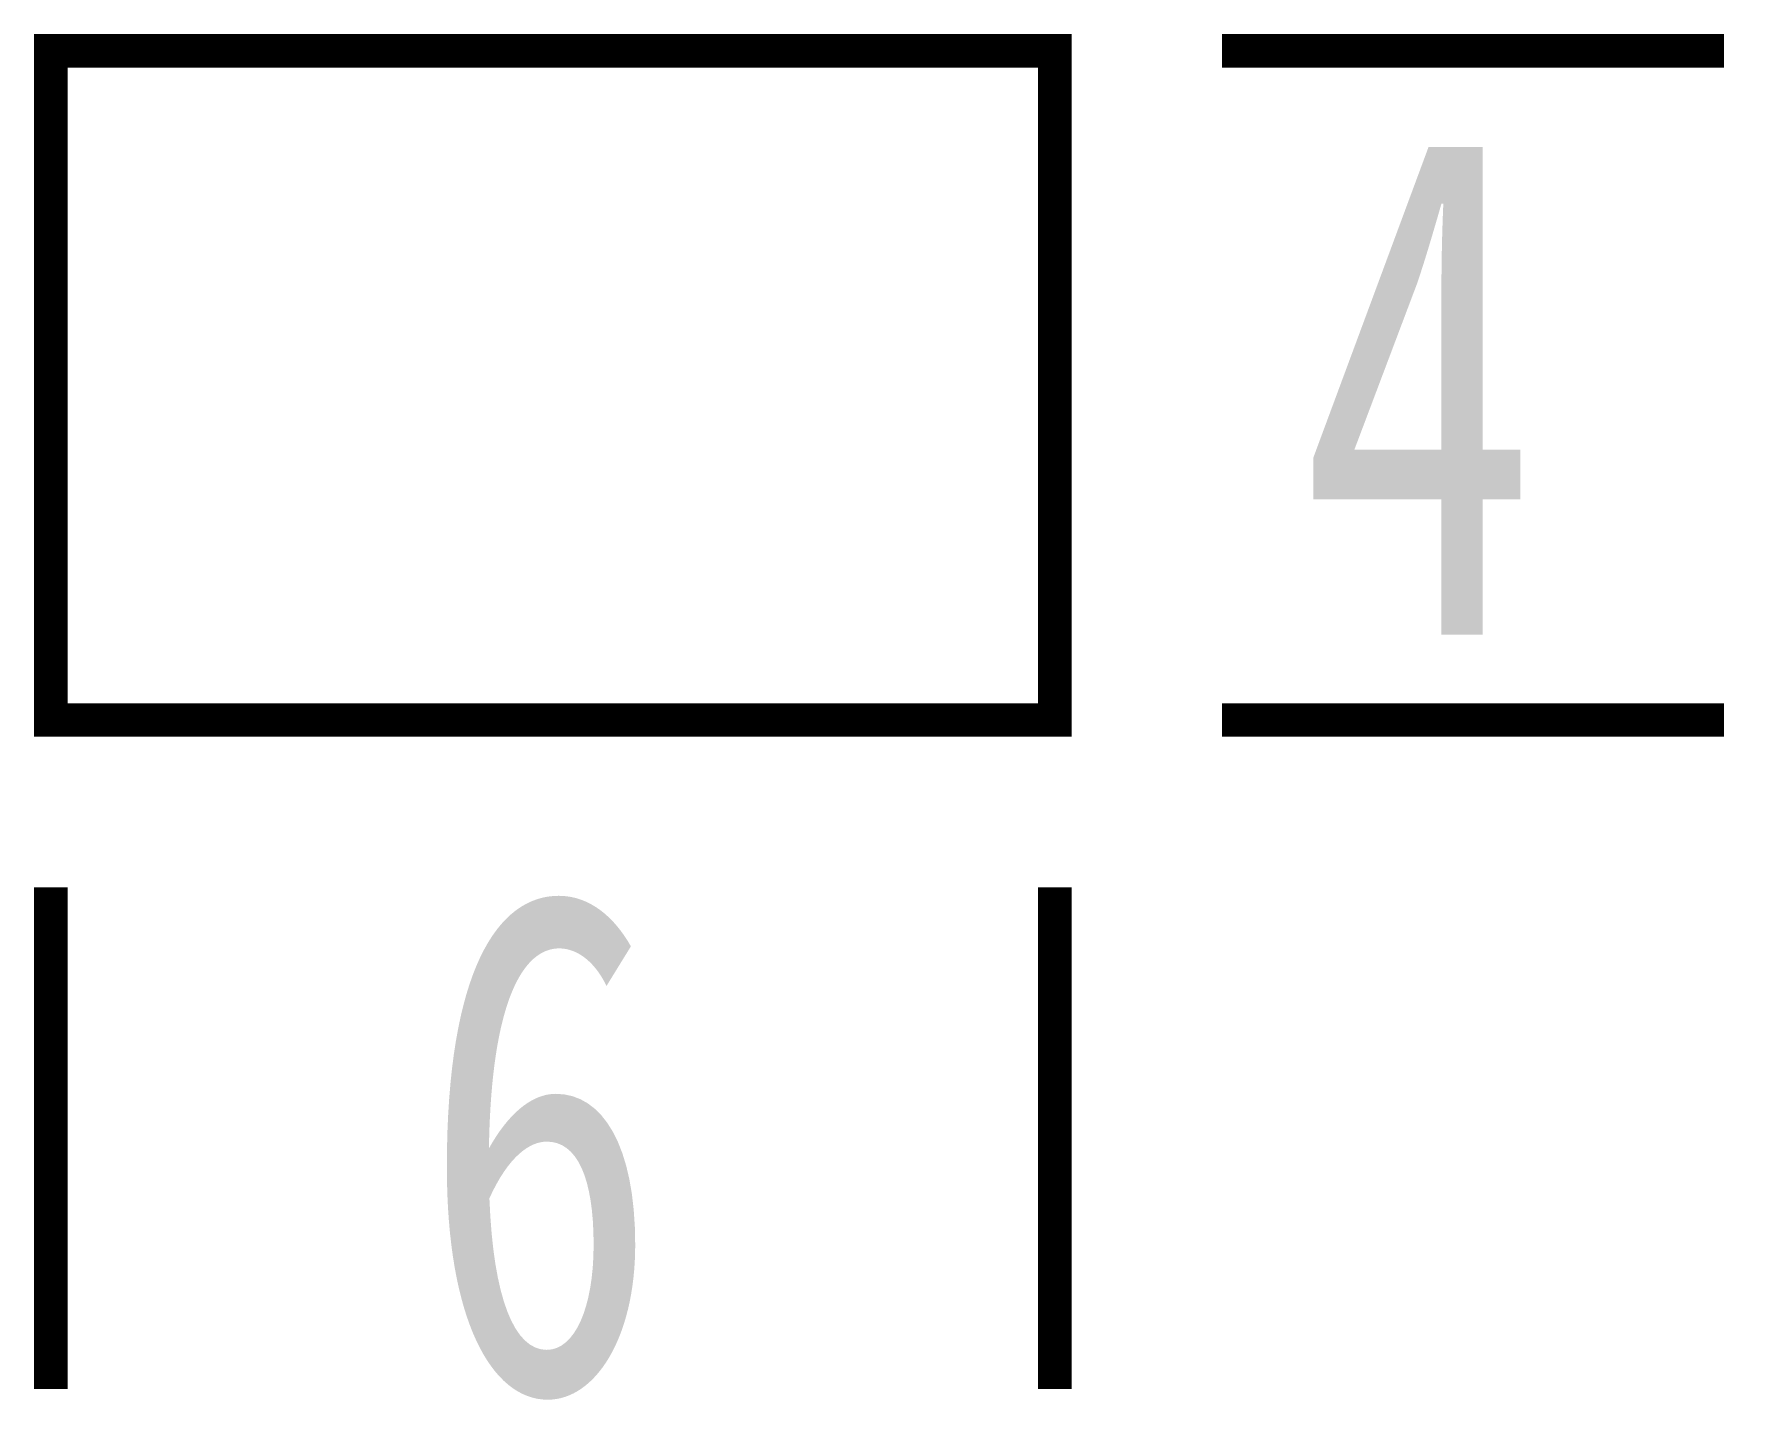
# Model space of a CAD drawing. Extents: x 5.45 to 10.55, y 1.95 to 6.05.
import ezdxf

# ---------------------------------------------------------------- set-up
doc = ezdxf.new("R2010")
doc.units = 0
doc.header["$MEASUREMENT"] = 0
doc.layers.get('0').update_dxf_attribs({"linetype": 'CONTINUOUS'})
doc.styles.add('LZ_FONTS_FS', font='hxm.ttf', dxfattribs={"width": 0.7})

msp = doc.modelspace()

# ---------------------------------------------------------------- linework, layer by layer
at = {"const_width": 0.1}
msp.add_lwpolyline([(5.5, 6), (5.5, 4), (8.5, 4), (8.5, 6)], close=True, dxfattribs=at)
for points in [[(9, 6), (10.5, 6)], [(9, 4), (10.5, 4)], [(5.5, 3.5), (5.5, 2)], [(8.5, 3.5), (8.5, 2)]]:
    msp.add_lwpolyline(points, dxfattribs=at)

# ---------------------------------------------------------------- texts
at = {"char_height": 1.5, "width": 2, "attachment_point": 1, "style": 'LZ_FONTS_FS'}
for s, insert in [('\\f宋体|b0|i0|c134|p2;4', (9.2295, 5.7552)), ('\\f宋体|b0|i0|c134|p2;6', (6.6047, 3.4929))]:
    msp.add_mtext(s, dxfattribs=dict(at, insert=insert))

doc.saveas('drawing.dxf')
